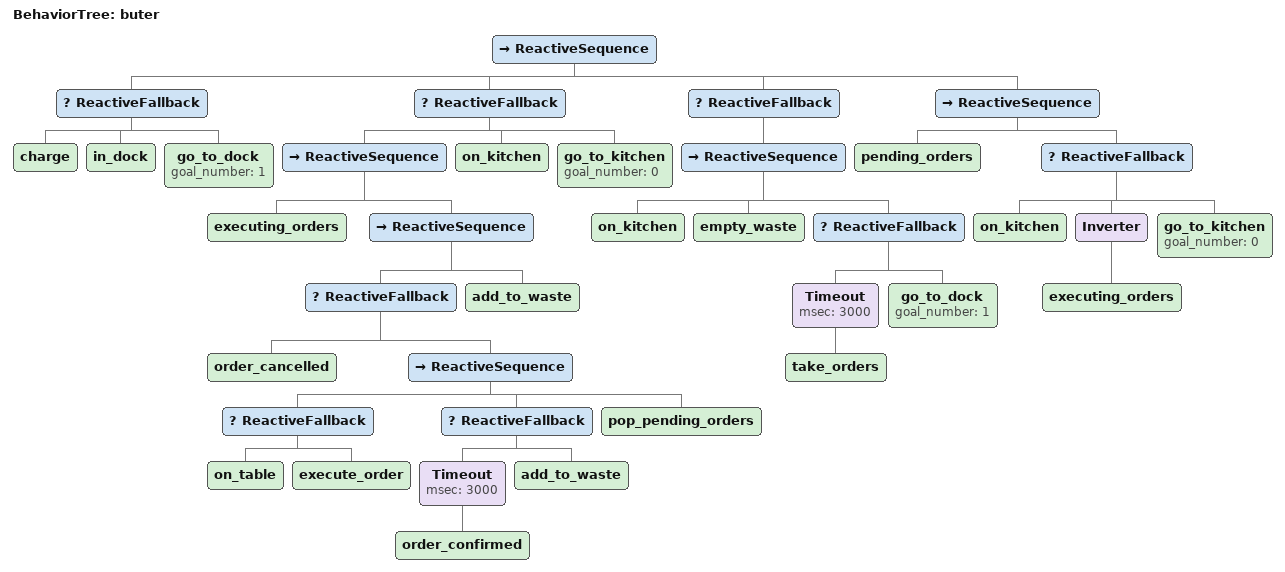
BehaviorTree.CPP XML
<?xml version="1.0" encoding="UTF-8"?>
<root BTCPP_format="4">
  <BehaviorTree ID="buter">
    <ReactiveSequence>
      <ReactiveFallback>
        <charge/>
        <in_dock/>
        <go_to_dock goal_number="1"/>
      </ReactiveFallback>
      <ReactiveFallback>
        <ReactiveSequence>
          <executing_orders/>
          <ReactiveSequence>
            <ReactiveFallback>
              <order_cancelled/>
              <ReactiveSequence>
                <ReactiveFallback>
                  <on_table/>
                  <execute_order/>
                </ReactiveFallback>
                <ReactiveFallback>
                  <Timeout msec="3000">
                    <order_confirmed/>
                  </Timeout>
                  <add_to_waste/>
                </ReactiveFallback>
                <pop_pending_orders/>
              </ReactiveSequence>
            </ReactiveFallback>
            <add_to_waste/>
          </ReactiveSequence>
        </ReactiveSequence>
        <on_kitchen/>
        <go_to_kitchen goal_number="0"/>
      </ReactiveFallback>
      <ReactiveFallback>
        <ReactiveSequence>
          <on_kitchen/>
          <empty_waste/>
          <ReactiveFallback>
            <Timeout msec="3000">
              <take_orders/>
            </Timeout>
            <go_to_dock goal_number="1"/>
          </ReactiveFallback>
        </ReactiveSequence>
      </ReactiveFallback>
      <ReactiveSequence>
        <pending_orders/>
        <ReactiveFallback>
          <on_kitchen/>
          <Inverter>
            <executing_orders/>
          </Inverter>
          <go_to_kitchen goal_number="0"/>
        </ReactiveFallback>
      </ReactiveSequence>
    </ReactiveSequence>
  </BehaviorTree>

</root>
